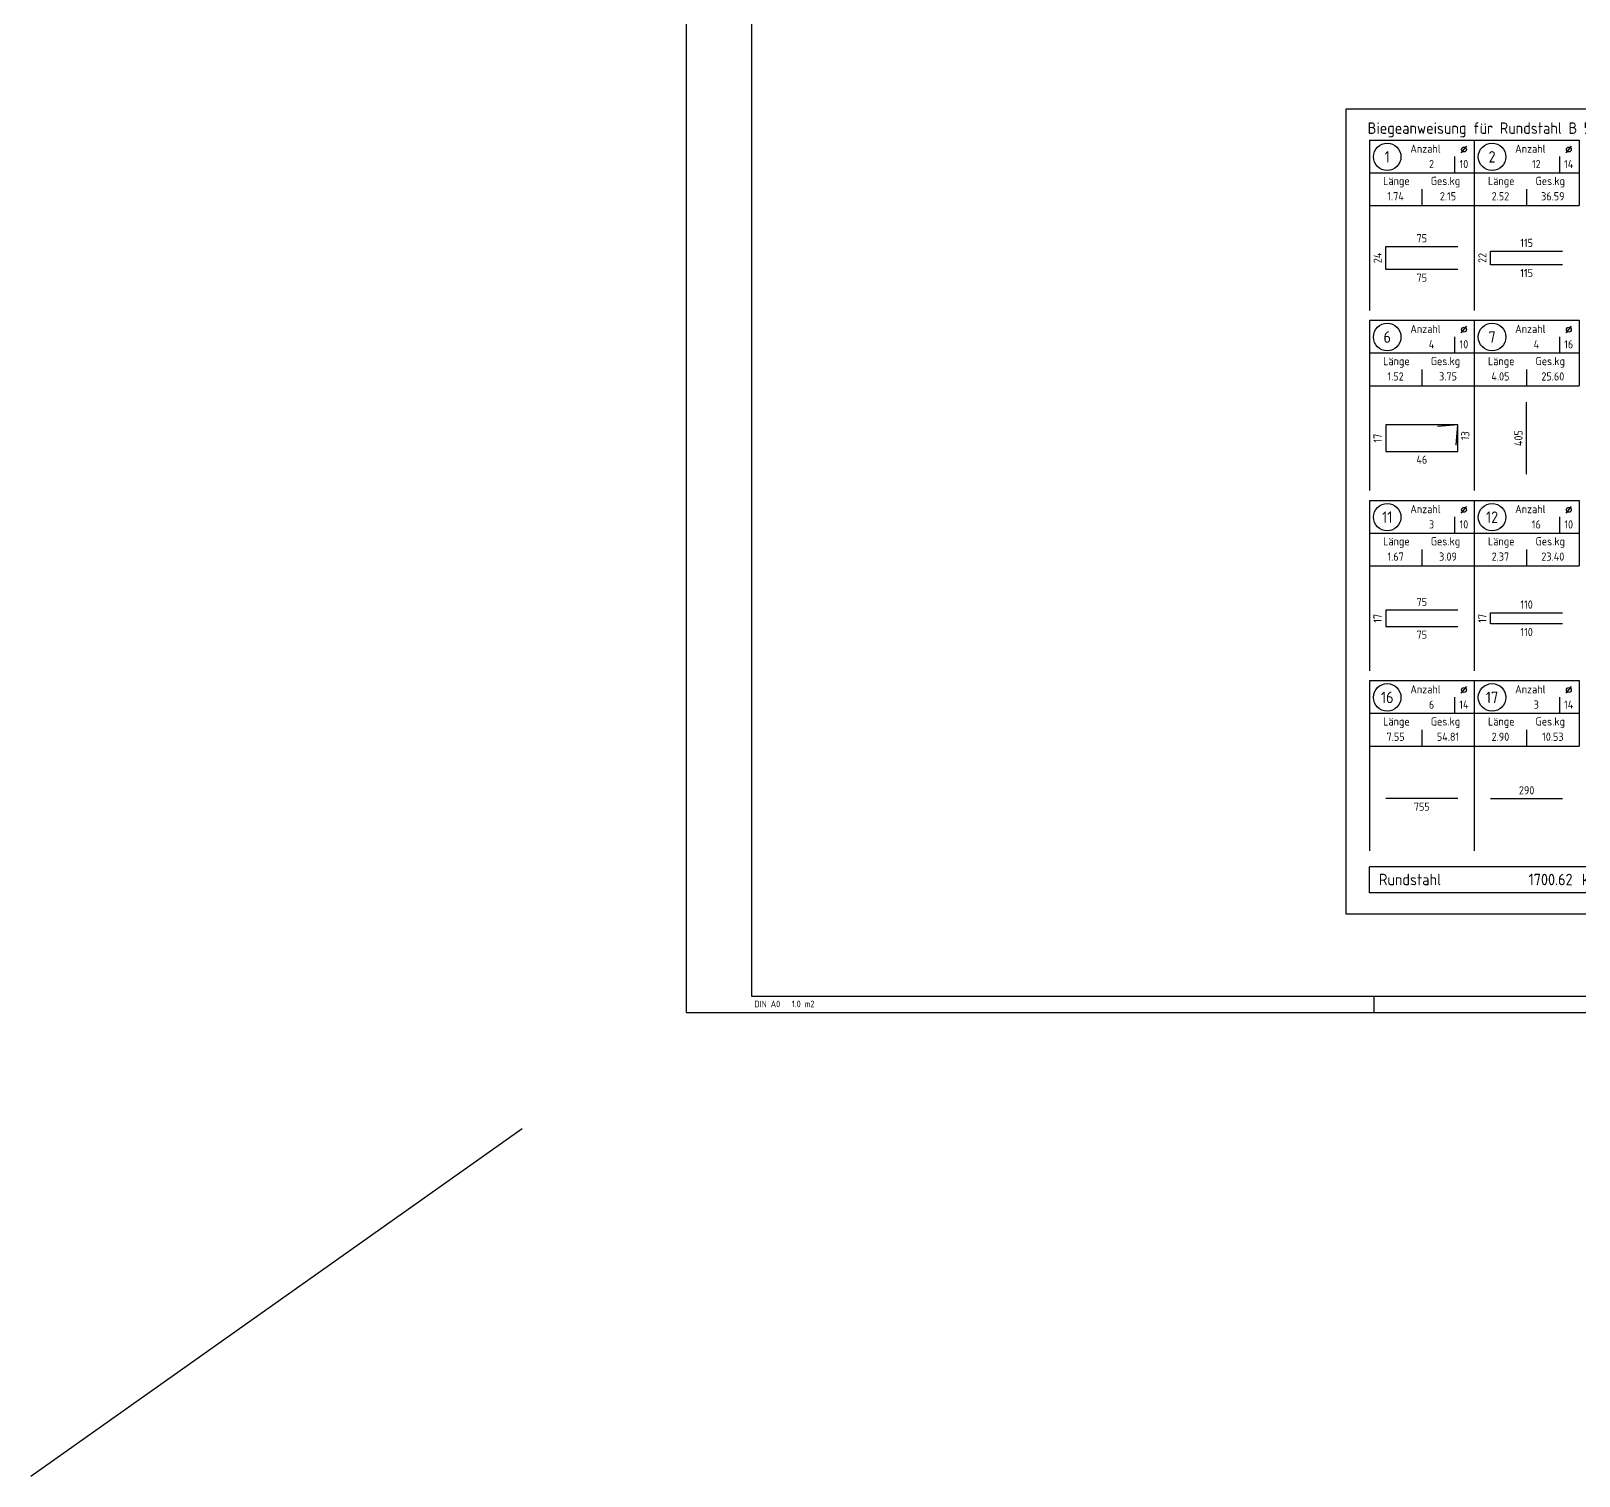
# Model space of a CAD drawing. Extents: x -10 to 81.4, y -8.3 to 49.1.
# Drawn here: x -10 to 13.63, y -7.07 to 14.98 of the extents above; entities that cross this region are included whole.
import ezdxf
from ezdxf.enums import TextEntityAlignment as Align

# ---------------------------------------------------------------- set-up
doc = ezdxf.new("R2010")
doc.units = 0
doc.header["$LTSCALE"] = 0.5
doc.linetypes.add('AUSGEZOGEN', pattern=[1000.01, 1000, 0.01])
doc.layers.add('NOPLOT', color=7, linetype='Continuous', plot=False)
for name, color, linetype in [('RAHMEN', 7, 'Continuous'), ('RND', 7, 'Continuous'), ('RND_BILD', 7, 'Continuous'), ('TEXT', 7, 'Continuous')]:
    doc.layers.add(name, color=color, linetype=linetype)
doc.styles.add('txt', font='isocp.shx')

# ---------------------------------------------------------------- blocks, each defined once
blk = doc.blocks.new('DINA0')
at = {"layer": 'NOPLOT', "color": 191, "linetype": 'AUSGEZOGEN'}
blk.add_line((-20, -14.146), (-5, -3.537), dxfattribs=at)
at = {"layer": 'RAHMEN'}
for p, q in [((0, 84.1), (0, 0)), ((0, 0), (118.9, 0))]:
    blk.add_line(p, q, dxfattribs=at)
at = {"layer": 'RAHMEN', "color": 5}
for p, q in [((2, 83.6), (2, 0.5)), ((2, 0.5), (118.4, 0.5))]:
    blk.add_line(p, q, dxfattribs=at)
at = {"layer": 'RAHMEN', "color": 7}
blk.add_line((21, 0), (21, 0.5), dxfattribs=at)
at = {"layer": 'RAHMEN', "color": 7, "style": 'txt'}
blk.add_text('DIN A0   1.0 m2', height=0.2, dxfattribs=at).set_placement((2.083, 0.164))
blk = doc.blocks.new('RND_LIS2')
at = {"layer": 'RND', "color": 3, "linetype": 'Continuous'}
for p, q in [((0, 0), (0, -5.2)), ((0, 0), (3.2, 0)), ((3.2, 0), (3.2, -2)), ((2.6, -0.503), (2.6, -1)), ((0, -1), (3.2, -1)), ((1.6, -1.503), (1.6, -2)), ((0, -2), (3.2, -2))]:
    blk.add_line(p, q, dxfattribs=at)
at = {"layer": 'RND', "color": 7, "linetype": 'Continuous'}
blk.add_line((2.805, -0.39), (2.973, -0.186), dxfattribs=at)
at = {"layer": 'RND', "color": 1, "linetype": 'Continuous'}
blk.add_circle((0.545, -0.513), 0.42, dxfattribs=at)
at = {"layer": 'RND', "color": 7, "linetype": 'Continuous'}
blk.add_circle((2.889, -0.288), 0.075, dxfattribs=at)
at = {"layer": 'RND', "color": 7, "linetype": 'Continuous', "style": 'txt'}
for s, p in [('Anzahl', (1.249, -0.391)), ('Länge', (0.42, -1.373)), ('Ges.kg', (1.872, -1.373))]:
    blk.add_text(s, height=0.25, dxfattribs=at).set_placement(p)
at = {"layer": 'RND', "color": 1, "linetype": 'Continuous', "style": 'txt'}
blk.add_attdef('POS1', text='', height=0.35, dxfattribs=at).set_placement((0.545, -0.513), align=Align.MIDDLE)
at = {"layer": 'RND', "color": 7, "linetype": 'Continuous', "style": 'txt'}
for tag, p in [('STK1', (1.897, -0.859)), ('DS1', (2.885, -0.859)), ('LANG1', (0.8, -1.841)), ('GEW', (2.4, -1.841))]:
    blk.add_attdef(tag, text='', height=0.25, dxfattribs=at).set_placement(p, align=Align.CENTER)
blk = doc.blocks.new('RND_SUM')
at = {"layer": 'RND', "color": 5, "linetype": 'Continuous'}
for p, q in [((0, 0), (0, 0.8)), ((11, 0.8), (0, 0.8)), ((11, 0.8), (11, 0)), ((11, 0), (0, 0))]:
    blk.add_line(p, q, dxfattribs=at)
at = {"layer": 'RND', "color": 1, "linetype": 'Continuous', "style": 'txt'}
for s, p in [('Rundstahl', (0.292, 0.235)), ('kg', (6.483, 0.235))]:
    blk.add_text(s, height=0.35, dxfattribs=at).set_placement(p)
blk.add_text('x liefern', height=0.35, dxfattribs=at).set_placement((10.784, 0.235), align=Align.RIGHT)
for tag, p in [('RND-S', (6.203, 0.235)), ('RND-Z', (8.59, 0.235))]:
    blk.add_attdef(tag, text='', height=0.35, dxfattribs=at).set_placement(p, align=Align.RIGHT)

msp = doc.modelspace()

# ---------------------------------------------------------------- linework, layer by layer
at = {"layer": 'RND_BILD', "color": 1, "linetype": 'AUSGEZOGEN'}
for points in [[(11.7791, 11.3421), (10.6791, 11.3421), (10.6791, 11.6941), (11.7791, 11.6941)], [(13.3791, 11.4128), (12.2791, 11.4128), (12.2791, 11.6233), (13.3791, 11.6233)], [(12.8291, 8.2181), (12.8291, 9.3181)], [(11.752, 8.6616), (11.7791, 8.9713), (10.6791, 8.9713), (10.6791, 8.5648), (11.7791, 8.5648), (11.7791, 8.9713), (11.4694, 8.9442)], [(11.7791, 6.1427), (10.6791, 6.1427), (10.6791, 5.8934), (11.7791, 5.8934)], [(13.3791, 5.9331), (12.2791, 5.9331), (12.2791, 6.1031), (13.3791, 6.1031)], [(11.7791, 3.2681), (10.6791, 3.2681)], [(12.2791, 3.2681), (13.3791, 3.2681)]]:
    msp.add_lwpolyline(points, dxfattribs=at)
at = {"layer": 'TEXT', "color": 1, "linetype": 'AUSGEZOGEN'}
msp.add_lwpolyline([(10.075, 13.793), (27.2295, 13.793), (27.2295, 1.5027), (10.075, 1.5027)], close=True, dxfattribs=at)

# ---------------------------------------------------------------- block references
at = {"xscale": 0.5, "yscale": 0.5, "zscale": 0.5}
msp.add_blockref('DINA0', (0, 0), dxfattribs=at)
at = {"layer": 'RND_BILD', "color": 6, "linetype": 'AUSGEZOGEN', "xscale": 0.5, "yscale": 0.5, "zscale": 0.5}
msp.add_blockref('RND_LIS2', (10.4291, 13.3181), dxfattribs=at).add_auto_attribs({'POS1': '1', 'STK1': '2', 'DS1': '10', 'LANG1': '1.74', 'GEW': '2.15'})
at = {"layer": 'RND_BILD', "color": 7, "linetype": 'AUSGEZOGEN', "xscale": 0.5, "yscale": 0.5, "zscale": 0.5}
for name, p, values in [('RND_LIS2', (12.0291, 13.3181), {'POS1': '2', 'STK1': '12', 'DS1': '14', 'LANG1': '2.52', 'GEW': '36.59'}), ('RND_LIS2', (10.4291, 10.5681), {'POS1': '6', 'STK1': '4', 'DS1': '10', 'LANG1': '1.52', 'GEW': '3.75'}), ('RND_LIS2', (12.0291, 10.5681), {'POS1': '7', 'STK1': '4', 'DS1': '16', 'LANG1': '4.05', 'GEW': '25.60'}), ('RND_LIS2', (10.4291, 7.8181), {'POS1': '11', 'STK1': '3', 'DS1': '10', 'LANG1': '1.67', 'GEW': '3.09'}), ('RND_LIS2', (12.0291, 7.8181), {'POS1': '12', 'STK1': '16', 'DS1': '10', 'LANG1': '2.37', 'GEW': '23.40'}), ('RND_LIS2', (10.4291, 5.0681), {'POS1': '16', 'STK1': '6', 'DS1': '14', 'LANG1': '7.55', 'GEW': '54.81'}), ('RND_LIS2', (12.0291, 5.0681), {'POS1': '17', 'STK1': '3', 'DS1': '14', 'LANG1': '2.90', 'GEW': '10.53'}), ('RND_SUM', (10.4291, 1.8265), {'RND-S': '1700.62', 'RND-Z': '1'})]:
    msp.add_blockref(name, p, dxfattribs=at).add_auto_attribs(values)

# ---------------------------------------------------------------- texts
at = {"layer": 'RND_BILD', "color": 7, "linetype": 'AUSGEZOGEN', "style": 'txt'}
for s, p in [('75', (11.2291, 11.8191)), ('115', (12.8291, 11.7483)), ('115', (12.8291, 11.2878)), ('75', (11.2291, 11.2171)), ('46', (11.2291, 8.4398)), ('75', (11.2291, 6.2677)), ('110', (12.8291, 6.2281)), ('75', (11.2291, 5.7684)), ('110', (12.8291, 5.8081)), ('290', (12.8291, 3.3931)), ('755', (11.2291, 3.1431))]:
    msp.add_text(s, height=0.125, dxfattribs=at).set_placement(p, align=Align.MIDDLE)
for s, rotation, p in [('24', 90, (10.5541, 11.5181)), ('22', 90, (12.1541, 11.5181)), ('17', 90, (10.5541, 8.7681)), ('13', 84.99986, (11.8901, 8.8056)), ('405', 90, (12.7041, 8.7681)), ('17', 90, (10.5541, 6.0181)), ('17', 90, (12.1541, 6.0181))]:
    msp.add_text(s, height=0.125, rotation=rotation, dxfattribs=at).set_placement(p, align=Align.MIDDLE)
at = {"layer": 'TEXT', "color": 1, "linetype": 'AUSGEZOGEN', "style": 'txt'}
msp.add_text('Biegeanweisung für Rundstahl B 500 (B)', height=0.175, dxfattribs=at).set_placement((10.4025, 13.4125))

doc.saveas('drawing.dxf')
